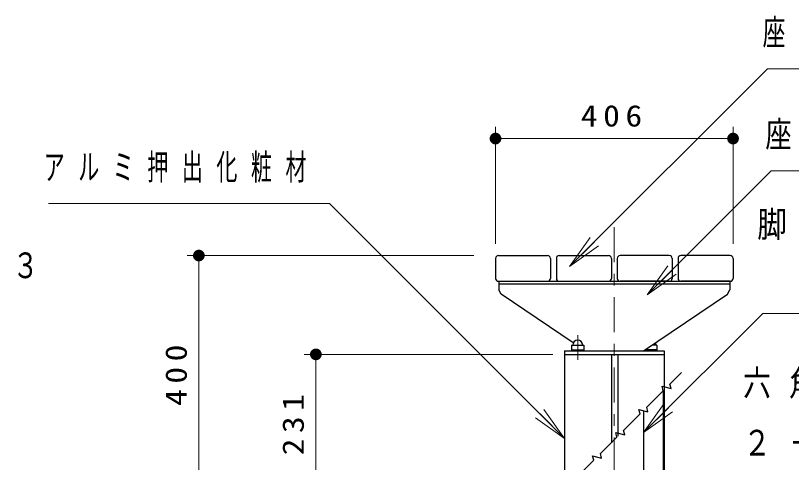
# Model space of a CAD drawing. Units: millimetres on the paper, scale 1:20. Extents: x -365 to 8, y 0 to 257.
# Drawn here: x -238 to -171.7, y 96.8 to 135 of the extents above; entities that cross this region are included whole.
import ezdxf

# ---------------------------------------------------------------- set-up
doc = ezdxf.new("R2010")
doc.units = ezdxf.units.MM
doc.linetypes.add('USER2', pattern=[6, 3, -1, 1, -1])
doc.layers.add('LY_1', color=7, linetype='Continuous', lineweight=25)
doc.styles.add('ＭＳ ゴシック', font='')
doc.styles.get('ＭＳ ゴシック').set_extended_font_data('MS Gothic')

# ---------------------------------------------------------------- blocks, each defined once
blk = doc.blocks.new('filled_dot')
at = {"color": 0, "linetype": 'Continuous', "lineweight": -2, "const_width": 1.25}
blk.add_lwpolyline([(-0.625, 0, 1), (0.625, 0, 1)], format="xyb", close=True, dxfattribs=at)

msp = doc.modelspace()

# ---------------------------------------------------------------- linework, layer by layer
at = {"layer": 'LY_1', "lineweight": 13}
for p, q in [((-196.982, 115.521), (-196.982, 125.521)), ((-176.682, 115.521), (-176.682, 125.521)), ((-196.982, 124.521), (-176.682, 124.521)), ((-190.651, 113.574), (-188.883, 116.049)), ((-190.651, 113.574), (-188.529, 115.696)), ((-188.176, 115.342), (-190.651, 113.574)), ((-198.832, 114.521), (-223.332, 114.521)), ((-222.332, 94.521), (-222.332, 114.521)), ((-184.018, 111.162), (-182.25, 113.637)), ((-184.018, 111.162), (-181.896, 113.284)), ((-181.543, 112.93), (-184.018, 111.162)), ((-192.082, 106.071), (-213.332, 106.071)), ((-212.332, 94.521), (-212.332, 106.071)), ((-184.332, 99.386), (-182.565, 101.861)), ((-184.332, 99.386), (-182.211, 101.507)), ((-191.082, 98.886), (-193.204, 101.008)), ((-192.85, 101.361), (-191.082, 98.886)), ((-181.857, 101.153), (-184.332, 99.386)), ((-191.082, 98.886), (-193.557, 100.654))]:
    msp.add_line(p, q, dxfattribs=at)
at = {"layer": 'LY_1', "linetype": 'USER2', "lineweight": 13}
for p, q in [((-186.832, 116.959), (-186.832, 68.146)), ((-189.957, 107.708), (-189.957, 105.592))]:
    msp.add_line(p, q, dxfattribs=at)
at = {"layer": 'LY_1'}
for p, q in [((-196.982, 114.271), (-196.982, 112.571)), ((-196.732, 114.521), (-192.532, 114.521)), ((-192.282, 114.271), (-192.282, 112.571)), ((-191.782, 114.271), (-191.782, 112.571)), ((-191.532, 114.521), (-187.332, 114.521)), ((-187.082, 114.271), (-187.082, 112.571)), ((-186.582, 114.271), (-186.582, 112.571)), ((-182.132, 114.521), (-186.332, 114.521)), ((-181.882, 114.271), (-181.882, 112.571)), ((-181.382, 114.271), (-181.382, 112.571)), ((-176.932, 114.521), (-181.132, 114.521)), ((-176.682, 114.271), (-176.682, 112.571)), ((-196.732, 112.321), (-192.532, 112.321)), ((-196.707, 112.321), (-176.832, 112.321)), ((-196.707, 112.321), (-196.707, 111.596)), ((-196.707, 112.096), (-176.957, 112.096)), ((-191.532, 112.321), (-187.332, 112.321)), ((-182.132, 112.321), (-186.332, 112.321)), ((-176.932, 112.321), (-181.132, 112.321)), ((-176.957, 112.321), (-176.957, 111.596)), ((-196.5, 111.206), (-196.707, 111.596)), ((-177.165, 111.206), (-176.957, 111.596)), ((-190.342, 107.052), (-196.5, 111.206)), ((-184.332, 106.371), (-177.165, 111.206)), ((-190.482, 106.871), (-190.482, 106.371)), ((-190.482, 106.871), (-189.432, 106.871)), ((-189.432, 106.871), (-189.432, 106.371)), ((-183.182, 106.871), (-183.591, 106.871)), ((-183.182, 106.871), (-183.182, 106.371)), ((-191.082, 106.371), (-182.582, 106.371)), ((-191.082, 106.371), (-191.082, 89.821)), ((-190.482, 106.471), (-189.432, 106.471)), ((-184.232, 106.438), (-184.232, 106.371)), ((-183.182, 106.471), (-184.184, 106.471)), ((-182.582, 106.371), (-182.582, 89.821)), ((-191.082, 106.071), (-182.582, 106.071)), ((-187.082, 106.071), (-187.082, 98.521)), ((-186.532, 106.071), (-186.532, 99.071)), ((-182.657, 102.946), (-182.657, 89.821)), ((-184.332, 101.271), (-184.332, 89.821))]:
    msp.add_line(p, q, dxfattribs=at)
at = {"layer": 'LY_1', "lineweight": 13}
for points in [[(-190.651, 113.574), (-173.734, 130.491), (-134.708, 130.491)], [(-184.018, 111.162), (-173.411, 121.769), (-122.409, 121.769)], [(-191.082, 98.886), (-211.173, 118.977), (-235.178, 118.977)], [(-184.332, 99.386), (-174.14, 109.578), (-144.025, 109.578)]]:
    msp.add_lwpolyline(points, dxfattribs=at)
at = {"layer": 'LY_1'}
msp.add_lwpolyline([(-189.996, 95.607), (-188.582, 97.021), (-188.685, 97.408), (-187.913, 97.201), (-188.016, 97.587), (-186.602, 99.001), (-186.705, 99.388), (-185.933, 99.181), (-186.036, 99.567), (-184.622, 100.981), (-184.726, 101.367), (-183.953, 101.16), (-184.056, 101.547), (-182.642, 102.961), (-182.746, 103.347), (-181.973, 103.14), (-182.076, 103.527), (-181.079, 104.524)], dxfattribs=at)
for centre, radius, start, end in [((-196.732, 114.271), 0.25, 90, 180), ((-192.532, 114.271), 0.25, 0, 90), ((-191.532, 114.271), 0.25, 90, 180), ((-187.332, 114.271), 0.25, 0, 90), ((-186.332, 114.271), 0.25, 90, 180), ((-182.132, 114.271), 0.25, 360, 90), ((-181.132, 114.271), 0.25, 90, 180), ((-176.932, 114.271), 0.25, 360, 90), ((-196.732, 112.571), 0.25, 179.99999, 270), ((-192.532, 112.571), 0.25, 270, 0), ((-191.532, 112.571), 0.25, 179.99999, 270), ((-187.332, 112.571), 0.25, 270, 0), ((-186.332, 112.571), 0.25, 180, 270), ((-182.132, 112.571), 0.25, 270, 0.00001), ((-181.132, 112.571), 0.25, 180, 270), ((-176.932, 112.571), 0.25, 270, 0.00001), ((-189.957, 106.871), 0.425, 359.99999, 179.99999), ((-183.707, 106.871), 0.425, 0.00001, 25.20722)]:
    msp.add_arc(centre, radius, start, end, dxfattribs=at)

# ---------------------------------------------------------------- block references
at = {"layer": 'LY_1', "lineweight": 13, "xscale": 0.4, "yscale": 0.4}
msp.add_blockref('filled_dot', (-196.982, 124.521), dxfattribs=at)
for p, rotation in [((-176.682, 124.521), 180), ((-222.332, 114.521), 270), ((-212.332, 106.071), 270)]:
    msp.add_blockref('filled_dot', p, dxfattribs=dict(at, rotation=rotation))

# ---------------------------------------------------------------- texts
at = {"layer": 'LY_1', "style": 'ＭＳ ゴシック'}
for s, insert, char_height, attachment_point in [('\\T1.64;\\W0.65;座板：合成木材\u3000９４Ｘ４４', (-174.153, 133.491), 2.199, 4), ('\\T1.33;\\W1.15;406', (-186.832, 125.521), 1.833, 8), ('\\T1.64;\\W0.75;座フレーム：ＰＬ－４．５／ＰＬ－６', (-173.919, 124.769), 2.199, 4), ('\\T1.64;\\W0.6;アルミ押出化粧材', (-235.595, 121.977), 2.199, 4), ('\\T1.64;\\W0.85;脚：□－１００Ｘ１００Ｘ３．２', (-174.614, 117.078), 2.199, 4), ('\\T1.64;\\W0.75;貫：４０×４０×２．３', (-275.141, 113.559), 2.199, 4), ('\\T1.64;\\W0.8;六角ボルト', (-175.828, 103.504), 2.199, 4), ('\\T1.64;\\W0.8;２－Ｍ１２Ｘ２５Ｌ\u3000ＳＵＳ', (-175.828, 98.504), 2.199, 4)]:
    msp.add_mtext(s, dxfattribs=dict(at, insert=insert, char_height=char_height, attachment_point=attachment_point))
at = {"layer": 'LY_1', "char_height": 1.833, "attachment_point": 8, "rotation": 90, "style": 'ＭＳ ゴシック'}
for s, insert in [('\\T1.33;\\W1.15;400', (-223.332, 104.521)), ('\\T1.33;\\W1.15;231', (-213.332, 100.296))]:
    msp.add_mtext(s, dxfattribs=dict(at, insert=insert))

doc.saveas('drawing.dxf')
